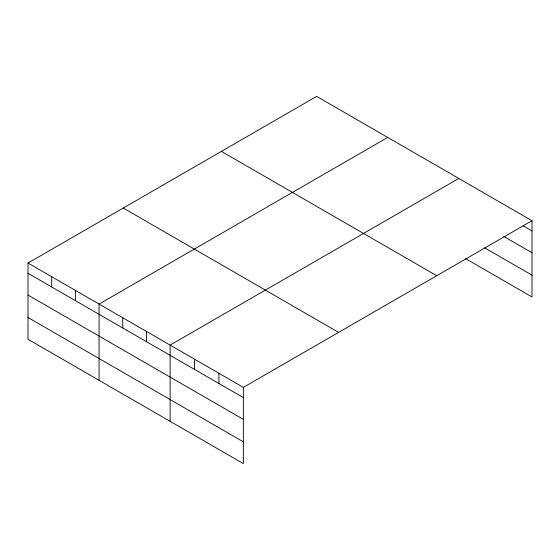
<?xml version="1.0" encoding="UTF-8"?>
<svg xmlns="http://www.w3.org/2000/svg" width="560" height="560" viewBox="0 0 560 560"><rect width="100%" height="100%" fill="white"/><g stroke="black" fill="none" stroke-linecap="round" stroke-linejoin="round"><path stroke-width="0.84" d="M465.437 258.531L532 296.961L532 220.724L316.652 96.39L28 263.039L28 339.276L243.348 463.61L243.348 387.373L532 220.724M387.716 137.417L99.064 304.073L99.064 380.31M458.78 178.451L170.128 345.1L170.128 421.337M523.124 225.834L532 230.951M503.895 236.509L532 252.735M484.666 247.849L532 275.177M221.396 151.389L436.744 275.716M123.256 208.047L338.604 332.381M28 263.039L243.348 387.373M28 273.273L243.348 397.607M28 295.057L243.348 419.384M28 317.499L243.348 441.826M218.946 373.282L218.946 383.516M194.537 359.191L194.537 369.425M146.44 331.422L146.44 341.656M122.752 317.744L122.752 327.978M75.376 290.395L75.376 300.629M51.688 276.717L51.688 286.951"/></g></svg>
